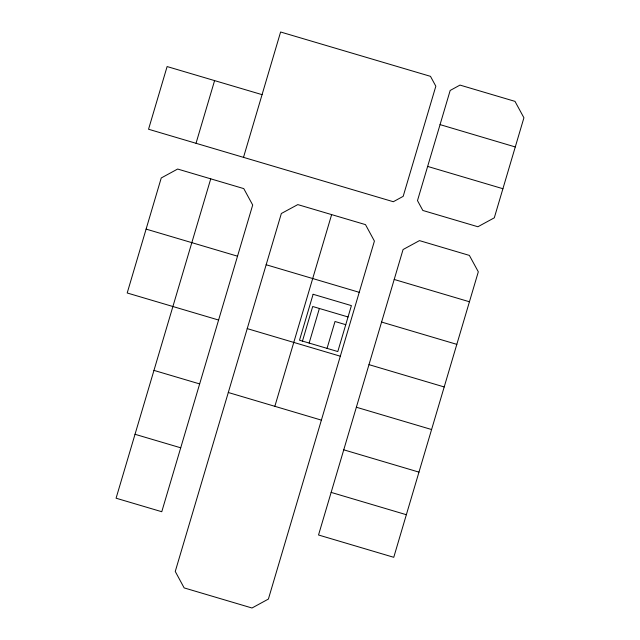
<?xml version="1.0" encoding="UTF-8"?>
<svg xmlns="http://www.w3.org/2000/svg" width="640" height="640" viewBox="0 0 640 640"><rect width="100%" height="100%" fill="white"/><g stroke="black" fill="none" stroke-linecap="round" stroke-linejoin="round"><path stroke-width="0.96" d="M262.064 94.648L167.112 66.56L148.544 129.24L196.024 143.296L214.592 80.6M210.744 178.824L116.08 498.208L161.768 511.72L252.696 205.016L243.768 188.608L177.64 169.04L161.24 177.968L127.2 292.984L218.6 320.04M243.504 157.36L280.608 32L430.488 76.344L435.832 86.208L403.176 196.344L393.32 201.728L196.024 143.296M247.232 328.624L281.352 213.496L297.792 204.6L365.488 224.624L374.416 241.064L268.392 599.072L251.992 608L184.144 587.904L175.256 571.456L247.232 328.624L340.312 356.208M302.464 341.088L312.696 306.496L348.04 316.96M309.144 343.064L319.384 308.472M327.056 348.368L335.008 321.504L345.752 324.68M406.352 514.712L393.76 557.304L318.528 535L403.064 249.544L419.472 240.616L469.376 255.408L478.312 271.808L406.352 514.712L331.144 492.4M274.848 406.312L331.64 214.608M440.056 124.616L417.488 200.608L422.832 210.464L477.896 226.752L494.296 217.824L523.92 117.776L514.992 101.368L460 85.088L450.176 90.464L440.056 124.616L515.28 146.952M427.632 166.416L502.92 188.72M394.208 279.464L469.432 301.768M146.104 229.104L237.528 256.192M266.144 264.744L359.232 292.312M381.584 322.056L456.824 344.36M368.984 364.64L444.2 386.952M356.368 407.232L431.6 429.536M153.96 370.392L199.648 383.92M228.296 392.504L321.4 420.128M343.76 449.824L418.984 472.128M135.016 434.288L180.704 447.8M313.112 294.28L299.512 340.216L337.8 351.552L351.4 305.616L313.112 294.28"/></g></svg>
